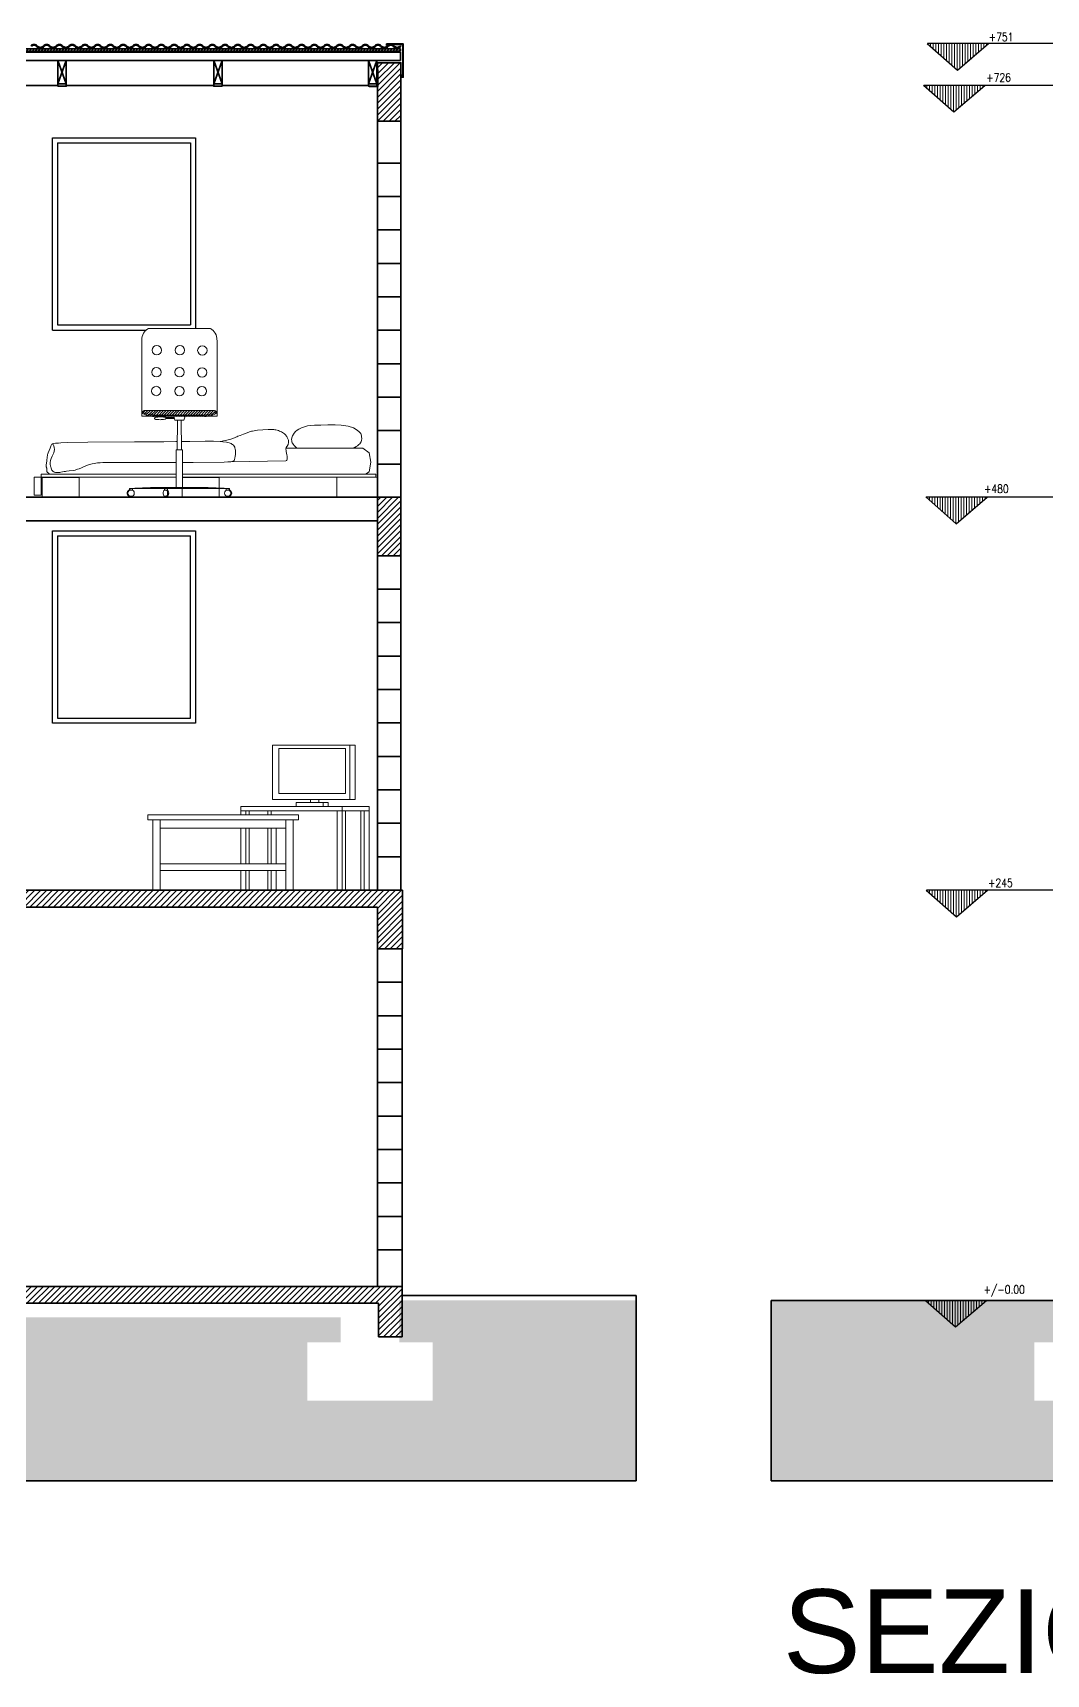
# Model space of a CAD drawing. Header units: metres. Extents: x -90 to 10476, y -9 to 23.
# Drawn here: x -54.55 to -48.5, y 2.66 to 12.48 of the extents above; entities that cross this region are included whole.
import ezdxf

# ---------------------------------------------------------------- set-up
doc = ezdxf.new("R2010")
doc.units = ezdxf.units.M
doc.header["$LTSCALE"] = 5
doc.header["$MEASUREMENT"] = 0
doc.layers.get('0').update_dxf_attribs({"color": 253})
for name, color, linetype, lineweight in [('A-ANNO-NOTE', 7, 'Continuous', 35), ('A-ELEV-MBE1', 7, 'Continuous', 35), ('A-ELEV-PATT', 255, 'Continuous', 18), ('A-FURN', 253, 'Continuous', 18), ('A-GLAZ-FULL', 4, 'Continuous', 25), ('A-SECT-MCUT', 7, 'Continuous', 35), ('A-SECT-PATT', 8, 'Continuous', 18)]:
    doc.layers.add(name, color=color, linetype=linetype, lineweight=lineweight)
doc.layers.add('quote', color=3, linetype='Continuous')
doc.layers.add('sezioni', color=1, linetype='Continuous')
doc.styles.add('E-ROMANS', font='romans.shx', dxfattribs={"width": 0.8})
doc.styles.get("Standard").update_dxf_attribs({"font": 'arial.ttf'})

# ---------------------------------------------------------------- blocks, each defined once
blk = doc.blocks.new('A$C5FBF31B7')
for p, q in [((-74.4, 202.5), (-34.7, 202.5)), ((-77, 149.9), (-32, 149.9)), ((-70.6, 147), (-38.4, 147)), ((-57.9, 145.5), (-63.1, 145.5)), ((-63.1, 145.5), (-63.1, 144.7)), ((-63.1, 144.7), (-57.7, 144.7)), ((-53.3, 143.8), (-55.8, 143.8)), ((-53.2, 124.8), (-55.9, 124.8)), ((-87.4, 97), (-88, 97)), ((-86.5, 99), (-86.5, 99.9)), ((-84.5, 99), (-86.5, 99)), ((-85.5, 99), (-86.1, 99)), ((-84.7, 99), (-85.3, 99)), ((-84.5, 99.9), (-84.5, 98.9)), ((-63.1, 95), (-63.9, 95)), ((-63.1, 99), (-63.7, 99)), ((-62.3, 95), (-63.1, 95)), ((-62.3, 99), (-62.8, 99)), ((-62.1, 97), (-61.3, 97)), ((-56.5, 100.7), (-52.5, 100.7)), ((-24.5, 99.9), (-24.5, 98.9)), ((-24.5, 99), (-22.5, 99)), ((-24.3, 99), (-23.7, 99)), ((-23.5, 99), (-22.9, 99)), ((-22.5, 99), (-22.5, 99.9)), ((-21.6, 97), (-21, 97))]:
    blk.add_line(p, q)
for points in [[(-78.6, 194.9), (-78.6, 146.2), (-54.5, 146.2)], [(-30.4, 194.9), (-30.4, 146.2), (-54.5, 146.2)], [(-63.1, 145.5), (-63.5, 145.6), (-64, 145.7), (-64.6, 145.7), (-65.3, 145.8), (-66.1, 145.8), (-66.9, 145.8), (-67.7, 145.8), (-68.3, 145.7), (-68.9, 145.7), (-69.3, 145.7), (-69.7, 145.6), (-69.9, 145.5), (-70.1, 145.5), (-70.2, 145.4), (-70.3, 145.3), (-70.4, 145.2), (-70.4, 145.2), (-70.4, 145.1), (-70.5, 145), (-70.5, 144.9), (-70.5, 144.8), (-70.4, 144.8), (-70.4, 144.7), (-70.4, 144.6), (-70.3, 144.5), (-70.2, 144.4), (-70.1, 144.4), (-69.9, 144.3), (-69.6, 144.2), (-69.3, 144.2), (-68.9, 144.1), (-68.3, 144.1), (-67.7, 144.1), (-66.9, 144), (-66.1, 144.1), (-65.3, 144.1), (-64.6, 144.2), (-63.9, 144.3), (-63.4, 144.4), (-63.1, 144.7)], [(-86.5, 99), (-86.1, 99)], [(-64.1, 99), (-64.1, 99), (-63.7, 99)], [(-22.5, 99), (-22.9, 99)]]:
    blk.add_lwpolyline(points)
for points in [[(-58.1, 146.2), (-57.4, 143.8), (-55.8, 143.8), (-55.9, 124.8), (-56.5, 124.8), (-56.5, 100.7), (-62.5, 100.7, 0.00904), (-73, 100.5, -0.001677), (-86.5, 100), (-86.5, 99.9), (-54.4, 99.9)], [(-50.9, 146.2), (-51.6, 143.8), (-53.3, 143.8), (-53.2, 124.8), (-52.5, 124.8), (-52.5, 100.7), (-46.5, 100.7, -0.00904), (-36, 100.5, 0.001677), (-22.5, 100), (-22.5, 99.9), (-54.6, 99.9)]]:
    blk.add_lwpolyline(points, format="xyb")
blk.add_lwpolyline([(-64, 99.9), (-62.1, 99.9), (-62.1, 99), (-64, 99)], close=True)
for centre, radius in [((-69, 188.5), 3), ((-54.2, 188.5), 3), ((-39.8, 188.4), 3), ((-69.2, 174.4), 3), ((-54.4, 174.4), 3), ((-40, 174.3), 3), ((-69.3, 162.4), 3), ((-54.5, 162.3), 3), ((-40.1, 162.3), 3), ((-85.4, 97), 2.03), ((-23.6, 97), 2.03)]:
    blk.add_circle(centre, radius)
for centre, radius, start, end in [((-70.5, 195.4), 8.06, 118.2955, 181.6314), ((-38.5, 195.4), 8.06, 358.3686, 61.7045), ((-76, 147.4), 2.72, 111.981, 161.4981), ((-70.3, 163.6), 17.5, 241.5863, 269.1058), ((-70.3, 164.5), 17.5, 242.8358, 269.1058), ((-38.7, 164.5), 17.5, 270.8942, 297.1642), ((-38.7, 163.6), 17.5, 270.8942, 298.4137), ((-33, 147.4), 2.72, 18.5019, 68.019), ((-86, 97), 2.03, 81.2448, 278.7552), ((-23, 97), 2.03, 261.2448, 98.7552)]:
    blk.add_arc(centre, radius, start, end)
for centre, start_param, end_param in [((-63.9, 97), 0, 3.141593), ((-63.1, 97), 3.141593, 6.283185), ((-62.7, 97), 3.141593, 4.712389), ((-62.3, 97), 3.141593, 6.283185)]:
    blk.add_ellipse(centre, major_axis=(0, 2.03), ratio=0.488012, start_param=start_param, end_param=end_param)

msp = doc.modelspace()

# ---------------------------------------------------------------- hatches: boundary and pattern name
at = {"layer": 'A-ELEV-PATT'}
h = msp.add_hatch(dxfattribs=at)
h.set_pattern_fill('ANSI31', color=256, scale=0.005, angle=225, style=0)
h.set_pattern_definition([(270, (155.45821, -119.410005), (0.015875, -4e-17), [])])
h.paths.add_polyline_path([(-49.2092, 12.4136), (-49.0252, 12.255), (-48.8412, 12.4136)])
h = msp.add_hatch(dxfattribs=at)
h.set_pattern_fill('ANSI31', color=256, scale=0.005, angle=225, style=0)
h.set_pattern_definition([(270, (155.436315, -119.659766), (0.015875, -4e-17), [])])
h.paths.add_polyline_path([(-49.231, 12.1638), (-49.047, 12.0053), (-48.863, 12.1638)])
h = msp.add_hatch(dxfattribs=at)
h.set_pattern_fill('ANSI31', color=256, scale=0.005, angle=225, style=0)
h.set_pattern_definition([(270, (155.4506, -122.122308), (0.015875, -4e-17), [])])
h.paths.add_polyline_path([(-49.2168, 9.7013), (-49.0328, 9.5427), (-48.8488, 9.7013)])
h = msp.add_hatch(dxfattribs=at)
h.set_pattern_fill('ANSI31', color=256, scale=0.005, angle=225, style=0)
h.set_pattern_definition([(270, (155.452127, -124.473086), (0.015875, -4e-17), [])])
h.paths.add_polyline_path([(-49.2152, 7.3505), (-49.0312, 7.1919), (-48.8472, 7.3505)])
h = msp.add_hatch(dxfattribs=at)
h.set_pattern_fill('ANSI31', color=256, scale=0.005, angle=225, style=0)
h.set_pattern_definition([(270, (155.446246, -126.925708), (0.015875, -4e-17), [])])
h.paths.add_polyline_path([(-49.2211, 4.8979), (-49.0371, 4.7393), (-48.8531, 4.8979)])
at = {"layer": 'A-FURN', "true_color": 0x636466}
h = msp.add_hatch(dxfattribs=at)
h.set_pattern_fill('ANSI31', color=251, scale=0.0035)
h.set_pattern_definition([(45, (0, -3e-15), (-0.007857724, 0.007857724), [])])
h.paths.add_polyline_path([(-53.4681, 10.22), (-53.8891, 10.22, 0.14739), (-53.9005, 10.2108, 0.115129), (-53.8286, 10.1928), (-53.5287, 10.1928, 0.115129), (-53.4567, 10.2108, 0.14739)])
h.paths.add_polyline_path([(-53.4536, 10.2045), (-53.4536, 10.2045, 0.069816), (-53.4567, 10.2108, -0.115129), (-53.5287, 10.1928), (-53.8286, 10.1928, -0.115129), (-53.9005, 10.2108, 0.069836), (-53.9037, 10.2045, 0.120657), (-53.8286, 10.1849), (-53.6786, 10.1849), (-53.5287, 10.1849, 0.120656)])
at = {"layer": 'A-SECT-PATT'}
h = msp.add_hatch(dxfattribs=at)
h.set_pattern_fill('ANSI31', color=256, scale=0.1, style=0)
h.set_pattern_definition([(45, (-78.930534, -5.674175), (-0.008838835, 0.008838835), [])])
h.paths.add_polyline_path([(-52.3564, 12.3828), (-58.487, 12.3828), (-58.487, 12.3678), (-52.3564, 12.3678)])
h = msp.add_hatch(dxfattribs=at)
h.set_pattern_fill('ANSI31', color=256, scale=0.2, style=0)
h.set_pattern_definition([(45, (-57.259122, 3.721465), (-0.01767767, 0.01767767), [])])
h.paths.add_polyline_path([(-52.3545, 12.2997), (-52.4945, 12.2997), (-52.4945, 11.9497), (-52.3545, 11.9497)])
h = msp.add_hatch(dxfattribs=at)
h.set_pattern_fill('ANSI31', color=256, scale=0.2, style=0)
h.set_pattern_definition([(45, (-57.264826, 1.127572), (-0.01767767, 0.01767767), [])])
h.paths.add_polyline_path([(-52.3545, 9.7012), (-52.4945, 9.7012), (-52.4945, 9.3512), (-52.3545, 9.3512)])
h = msp.add_hatch(dxfattribs=at)
h.set_pattern_fill('ANSI31', color=256, scale=0.2, style=0)
h.set_pattern_definition([(45, (-60.257739, 3.721465), (-0.01767767, 0.01767767), [])])
h.paths.add_polyline_path([(-58.347, 7.2506), (-55.487, 7.2506), (-55.487, 7.0006), (-55.337, 7.0006), (-55.337, 7.2506), (-52.4945, 7.2506), (-52.4945, 7.0006), (-52.3445, 7.0006), (-52.3445, 7.3506), (-52.4945, 7.3506), (-57.15, 7.3506), (-58.49, 7.3506), (-58.49, 6.9808), (-58.347, 6.9808)])
h = msp.add_hatch(dxfattribs=at)
h.set_pattern_fill('ANSI31', color=256, scale=0.2, style=0)
h.set_pattern_definition([(45, (-60.260665, 3.701666), (-0.01767767, 0.01767767), [])])
h.paths.add_polyline_path([(-52.3474, 4.9808), (-52.4874, 4.9808), (-55.3399, 4.9808), (-55.4891, 4.9808), (-58.35, 4.9808), (-58.49, 4.9808), (-58.49, 4.6808), (-58.35, 4.6808), (-58.35, 4.8808), (-55.4891, 4.8808), (-55.4891, 4.6808), (-55.3399, 4.6808), (-55.3399, 4.8808), (-52.4874, 4.8808), (-52.4874, 4.6808), (-52.3474, 4.6808)])
h = msp.add_hatch(dxfattribs=at)
h.set_pattern_fill('DOTS', color=256, style=0)
h.set_pattern_definition([(0, (-107.35043, 1.00305), (0.03125, 0.0625), [0, -0.0625])])
h.paths.add_polyline_path([(-52.9141, 4.6479), (-52.715, 4.6479), (-52.715, 4.7979), (-55.2549, 4.7979), (-55.2549, 4.6479), (-55.0557, 4.6479), (-55.0557, 4.2979), (-55.8057, 4.2979), (-55.8057, 4.6479), (-55.6066, 4.6479), (-55.6066, 4.7979), (-58.1527, 4.7979), (-58.1527, 4.6479), (-57.9536, 4.6479), (-57.9536, 4.2979), (-58.7036, 4.2979), (-58.7036, 4.6479), (-58.5044, 4.6479), (-58.5044, 4.7979), (-58.5058, 4.7979), (-58.5058, 4.8979), (-60.2765, 4.8979), (-60.2765, 3.8188), (-50.947, 3.8188), (-50.947, 4.2979), (-50.947, 4.5575), (-50.947, 4.6479), (-50.947, 4.7979), (-50.947, 4.8979), (-52.3633, 4.8979), (-52.3633, 4.7979), (-52.3633, 4.6479), (-52.1641, 4.6479), (-52.1641, 4.2979), (-52.9141, 4.2979)])
h = msp.add_hatch(dxfattribs=at)
h.set_pattern_fill('DOTS', color=256, style=0)
h.set_pattern_definition([(0, (-97.21378, 1.00305), (0.03125, 0.0625), [0, -0.0625])])
h.paths.add_polyline_path([(-42.7775, 4.6479), (-42.5783, 4.6479), (-42.5783, 4.7979), (-45.1182, 4.7979), (-45.1182, 4.6479), (-44.9191, 4.6479), (-44.9191, 4.2979), (-45.6691, 4.2979), (-45.6691, 4.6479), (-45.4699, 4.6479), (-45.4699, 4.7979), (-48.0161, 4.7979), (-48.0161, 4.6479), (-47.8169, 4.6479), (-47.8169, 4.2979), (-48.5669, 4.2979), (-48.5669, 4.6479), (-48.3677, 4.6479), (-48.3677, 4.7979), (-48.3692, 4.7979), (-48.3692, 4.8979), (-50.1399, 4.8979), (-50.1399, 3.8188), (-40.8104, 3.8188), (-40.8104, 4.2979), (-40.8104, 4.5575), (-40.8104, 4.6479), (-40.8104, 4.7979), (-40.8104, 4.8979), (-42.2266, 4.8979), (-42.2266, 4.7979), (-42.2266, 4.6479), (-42.0275, 4.6479), (-42.0275, 4.2979), (-42.7775, 4.2979)])

# ---------------------------------------------------------------- linework, layer by layer
at = {"layer": 'A-ANNO-NOTE'}
for p, q in [((-52.5099, 12.4005), (-52.506, 12.3973)), ((-52.4337, 12.4005), (-52.4298, 12.3973)), ((-52.3575, 12.4005), (-52.3536, 12.3973)), ((-52.3563, 12.3678), (-52.3564, 12.3828)), ((-52.3563, 12.3631), (-52.3563, 12.3131)), ((-55.347, 9.7012), (-52.4945, 9.7012)), ((-55.347, 9.5608), (-52.4945, 9.5608)), ((-55.337, 7.3506), (-52.4945, 7.3506)), ((-50.947, 4.9284), (-52.3474, 4.9284)), ((-50.947, 3.8188), (-50.947, 4.9284)), ((-50.1399, 4.8979), (-48.3533, 4.8979)), ((-60.2765, 3.8188), (-50.947, 3.8188)), ((-50.1399, 3.8188), (-40.8104, 3.8188))]:
    msp.add_line(p, q, dxfattribs=at)
at = {"layer": 'A-ELEV-MBE1'}
for p, q in [((-58.487, 12.3828), (-52.3564, 12.3828)), ((-55.3474, 12.3678), (-52.3563, 12.3678)), ((-54.3006, 12.4005), (-54.3044, 12.3973)), ((-54.2625, 12.4005), (-54.2586, 12.3973)), ((-53.691, 12.4005), (-53.6948, 12.3973)), ((-52.6242, 12.4005), (-52.628, 12.3973)), ((-52.5861, 12.4005), (-52.5822, 12.3973)), ((-55.4913, 12.3131), (-52.3563, 12.3131)), ((-55.3474, 12.3631), (-52.3563, 12.3631)), ((-52.4972, 12.1592), (-52.4972, 12.3131)), ((-52.4972, 12.2075), (-52.493, 12.2075)), ((-52.3497, 12.2124), (-52.3497, 12.2254)), ((-52.3497, 12.2254), (-52.3467, 12.2254)), ((-52.3467, 12.2154), (-52.3467, 12.2254)), ((-55.2969, 12.1632), (-54.4048, 12.1632)), ((-54.3548, 12.1632), (-53.4735, 12.1632)), ((-53.4235, 12.1632), (-52.5472, 12.1632)), ((-52.4845, 7.0006), (-52.4845, 7.0006)), ((-52.4845, 7.0006), (-52.4826, 7.0006)), ((-52.4826, 7.0006), (-52.4845, 7.0006)), ((-52.3445, 7.0006), (-52.4063, 7.0006)), ((-52.4063, 7.0006), (-52.3445, 7.0006)), ((-50.1399, 4.8979), (-50.1399, 3.8188))]:
    msp.add_line(p, q, dxfattribs=at)
for points in [[(-52.3497, 12.2124), (-52.3397, 12.2124), (-52.3397, 12.4124), (-52.4397, 12.4124), (-52.4397, 12.4024)], [(-52.3467, 12.2154), (-52.3427, 12.2154), (-52.3427, 12.4094), (-52.4367, 12.4094), (-52.4367, 12.4024)], [(-54.4048, 12.173), (-54.4048, 12.1592), (-54.3548, 12.1592), (-54.3548, 12.173)], [(-53.4735, 12.173), (-53.4735, 12.1592), (-53.4235, 12.1592), (-53.4235, 12.173)], [(-52.5472, 12.173), (-52.5472, 12.1592), (-52.4972, 12.1592), (-52.4972, 12.173)], [(-52.493, 12.2575), (-52.493, 12.1575), (-52.543, 12.1575)]]:
    msp.add_lwpolyline(points, dxfattribs=at)
for centre, radius, start, end in [((-54.5482, 12.3848), 0.0247, 39.42406, 140.57594), ((-54.5482, 12.3848), 0.0197, 39.42406, 140.57594), ((-54.5101, 12.4161), 0.0297, 219.42406, 320.57594), ((-54.5101, 12.4161), 0.0247, 219.42406, 320.57594), ((-54.472, 12.3848), 0.0247, 39.42406, 140.57594), ((-54.472, 12.3848), 0.0197, 39.42406, 140.57594), ((-54.4339, 12.4161), 0.0297, 219.42406, 320.57594), ((-54.4339, 12.4161), 0.0247, 219.42406, 320.57594), ((-54.3958, 12.3848), 0.0247, 39.42406, 140.57594), ((-54.3958, 12.3848), 0.0197, 39.42406, 140.57594), ((-54.3577, 12.4161), 0.0297, 219.42406, 320.57594), ((-54.3577, 12.4161), 0.0247, 219.42406, 320.57594), ((-54.3196, 12.3848), 0.0247, 39.42406, 140.57594), ((-54.3196, 12.3848), 0.0197, 39.42406, 140.57594), ((-54.2815, 12.4161), 0.0297, 219.42406, 320.57594), ((-54.2815, 12.4161), 0.0297, 219.42406, 320.57594), ((-54.2815, 12.4161), 0.0247, 219.42406, 320.57594), ((-54.2815, 12.4161), 0.0247, 219.42406, 320.57594), ((-54.2434, 12.3848), 0.0247, 39.42406, 140.57594), ((-54.2434, 12.3848), 0.0197, 39.42406, 140.57594), ((-54.2053, 12.4161), 0.0297, 219.42406, 320.57594), ((-54.2053, 12.4161), 0.0247, 219.42406, 320.57594), ((-54.1672, 12.3848), 0.0247, 39.42406, 140.57594), ((-54.1672, 12.3848), 0.0197, 39.42406, 140.57594), ((-54.1291, 12.4161), 0.0297, 219.42406, 320.57594), ((-54.1291, 12.4161), 0.0247, 219.42406, 320.57594), ((-54.091, 12.3848), 0.0247, 39.42406, 140.57594), ((-54.091, 12.3848), 0.0197, 39.42406, 140.57594), ((-54.0529, 12.4161), 0.0297, 219.42406, 320.57594), ((-54.0529, 12.4161), 0.0247, 219.42406, 320.57594), ((-54.0148, 12.3848), 0.0247, 39.42406, 140.57594), ((-54.0148, 12.3848), 0.0197, 39.42406, 140.57594), ((-53.9767, 12.4161), 0.0297, 219.42406, 320.57594), ((-53.9767, 12.4161), 0.0247, 219.42406, 320.57594), ((-53.9386, 12.3848), 0.0247, 39.42406, 140.57594), ((-53.9386, 12.3848), 0.0197, 39.42406, 140.57594), ((-53.9005, 12.4161), 0.0297, 219.42406, 320.57594), ((-53.9005, 12.4161), 0.0247, 219.42406, 320.57594), ((-53.8624, 12.3848), 0.0247, 39.42406, 140.57594), ((-53.8624, 12.3848), 0.0197, 39.42406, 140.57594), ((-53.8243, 12.4161), 0.0297, 219.42406, 320.57594), ((-53.8243, 12.4161), 0.0247, 219.42406, 320.57594), ((-53.7862, 12.3848), 0.0247, 39.42406, 140.57594), ((-53.7862, 12.3848), 0.0197, 39.42406, 140.57594), ((-53.7481, 12.4161), 0.0297, 219.42406, 320.57594), ((-53.7481, 12.4161), 0.0247, 219.42406, 320.57594), ((-53.71, 12.3848), 0.0247, 39.42406, 140.57594), ((-53.71, 12.3848), 0.0197, 39.42406, 140.57594), ((-53.6719, 12.4161), 0.0297, 219.42406, 320.57594), ((-53.6719, 12.4161), 0.0297, 219.42406, 320.57594), ((-53.6719, 12.4161), 0.0247, 219.42406, 320.57594), ((-53.6719, 12.4161), 0.0247, 219.42406, 320.57594), ((-53.6338, 12.3848), 0.0247, 39.42406, 140.57594), ((-53.6338, 12.3848), 0.0247, 39.42406, 140.57594), ((-53.6338, 12.3848), 0.0197, 39.42406, 140.57594), ((-53.6338, 12.3848), 0.0197, 39.42406, 140.57594), ((-53.5957, 12.4161), 0.0297, 219.42406, 320.57594), ((-53.5957, 12.4161), 0.0247, 219.42406, 320.57594), ((-53.5576, 12.3848), 0.0247, 39.42406, 140.57594), ((-53.5576, 12.3848), 0.0197, 39.42406, 140.57594), ((-53.5195, 12.4161), 0.0297, 219.42406, 320.57594), ((-53.5195, 12.4161), 0.0247, 219.42406, 320.57594), ((-53.4814, 12.3848), 0.0247, 39.42406, 140.57594), ((-53.4814, 12.3848), 0.0197, 39.42406, 140.57594), ((-53.4433, 12.4161), 0.0297, 219.42406, 320.57594), ((-53.4433, 12.4161), 0.0247, 219.42406, 320.57594), ((-53.4052, 12.3848), 0.0247, 39.42406, 140.57594), ((-53.4052, 12.3848), 0.0197, 39.42406, 140.57594), ((-53.3671, 12.4161), 0.0297, 219.42406, 320.57594), ((-53.3671, 12.4161), 0.0247, 219.42406, 320.57594), ((-53.329, 12.3848), 0.0247, 39.42406, 140.57594), ((-53.329, 12.3848), 0.0197, 39.42406, 140.57594), ((-53.2909, 12.4161), 0.0297, 219.42406, 320.57594), ((-53.2909, 12.4161), 0.0247, 219.42406, 320.57594), ((-53.2528, 12.3848), 0.0247, 39.42406, 140.57594), ((-53.2528, 12.3848), 0.0197, 39.42406, 140.57594), ((-53.2147, 12.4161), 0.0297, 219.42406, 320.57594), ((-53.2147, 12.4161), 0.0247, 219.42406, 320.57594), ((-53.1766, 12.3848), 0.0247, 39.42406, 140.57594), ((-53.1766, 12.3848), 0.0197, 39.42406, 140.57594), ((-53.1385, 12.4161), 0.0297, 219.42406, 320.57594), ((-53.1385, 12.4161), 0.0247, 219.42406, 320.57594), ((-53.1004, 12.3848), 0.0247, 39.42406, 140.57594), ((-53.1004, 12.3848), 0.0197, 39.42406, 140.57594), ((-53.0623, 12.4161), 0.0297, 219.42406, 320.57594), ((-53.0623, 12.4161), 0.0247, 219.42406, 320.57594), ((-53.0242, 12.3848), 0.0247, 39.42406, 140.57594), ((-53.0242, 12.3848), 0.0197, 39.42406, 140.57594), ((-52.9861, 12.4161), 0.0297, 219.42406, 320.57594), ((-52.9861, 12.4161), 0.0247, 219.42406, 320.57594), ((-52.948, 12.3848), 0.0247, 39.42406, 140.57594), ((-52.948, 12.3848), 0.0197, 39.42406, 140.57594), ((-52.9099, 12.4161), 0.0297, 219.42406, 320.57594), ((-52.9099, 12.4161), 0.0247, 219.42406, 320.57594), ((-52.8718, 12.3848), 0.0247, 39.42406, 140.57594), ((-52.8718, 12.3848), 0.0197, 39.42406, 140.57594), ((-52.8337, 12.4161), 0.0297, 219.42406, 320.57594), ((-52.8337, 12.4161), 0.0247, 219.42406, 320.57594), ((-52.7956, 12.3848), 0.0247, 39.42406, 140.57594), ((-52.7956, 12.3848), 0.0197, 39.42406, 140.57594), ((-52.7575, 12.4161), 0.0297, 219.42406, 320.57594), ((-52.7575, 12.4161), 0.0247, 219.42406, 320.57594), ((-52.7194, 12.3848), 0.0247, 39.42406, 140.57594), ((-52.7194, 12.3848), 0.0197, 39.42406, 140.57594), ((-52.6813, 12.4161), 0.0297, 219.42406, 320.57594), ((-52.6813, 12.4161), 0.0247, 219.42406, 320.57594), ((-52.6432, 12.3848), 0.0247, 39.42406, 140.57594), ((-52.6432, 12.3848), 0.0197, 39.42406, 140.57594), ((-52.6051, 12.4161), 0.0297, 219.42406, 320.57594), ((-52.6051, 12.4161), 0.0297, 219.42406, 320.57594), ((-52.6051, 12.4161), 0.0247, 219.42406, 320.57594), ((-52.6051, 12.4161), 0.0247, 219.42406, 320.57594), ((-52.567, 12.3848), 0.0247, 39.42406, 140.57594), ((-52.567, 12.3848), 0.0197, 39.42406, 140.57594), ((-52.5289, 12.4161), 0.0297, 219.42406, 320.57594), ((-52.5289, 12.4161), 0.0247, 219.42406, 320.57594), ((-52.4908, 12.3848), 0.0247, 39.42406, 140.57594), ((-52.4908, 12.3848), 0.0197, 39.42406, 140.57594), ((-52.4527, 12.4161), 0.0297, 219.42406, 320.57594), ((-52.4527, 12.4161), 0.0247, 219.42406, 320.57594), ((-52.4146, 12.3848), 0.0247, 39.42406, 140.57594), ((-52.4146, 12.3848), 0.0197, 39.42406, 140.57594), ((-52.3765, 12.4161), 0.0297, 219.42406, 320.57594), ((-52.3765, 12.4161), 0.0247, 219.42406, 320.57594)]:
    msp.add_arc(centre, radius, start, end, dxfattribs=at)
at = {"layer": 'A-FURN'}
for p, q in [((-54.4444, 10.0129, -0.5875), (-54.4459, 10.0099, -0.5875)), ((-54.4426, 10.0156, -0.5875), (-54.4444, 10.0129, -0.5875)), ((-54.4403, 10.0181, -0.5875), (-54.4426, 10.0156, -0.5875)), ((-54.4364, 10.0203, -0.5875), (-54.4403, 10.0181, -0.5875)), ((-54.4361, 10.0204, -0.5875), (-54.4364, 10.0203, -0.5875)), ((-54.4295, 10.0222, -0.5875), (-54.4361, 10.0204, -0.5875)), ((-54.4361, 10.0204, -0.5875), (-54.4303, 10.009, -0.5875)), ((-54.4185, 10.0239, -0.5875), (-54.4295, 10.0222, -0.5875)), ((-54.4153, 10.0242, -0.5875), (-54.4185, 10.0239, -0.5875)), ((-54.4077, 10.0249, -0.5875), (-54.4153, 10.0242, -0.5875)), ((-54.402, 10.0254, -0.5875), (-54.4077, 10.0249, -0.5875)), ((-54.3878, 10.0256, -0.5875), (-54.402, 10.0254, -0.5875)), ((-54.3474, 10.0277, -0.5875), (-54.3878, 10.0256, -0.5875)), ((-54.2263, 10.0296, -0.5875), (-54.3474, 10.0277, -0.5875)), ((-53.9463, 10.0319), (-54.2263, 10.0296, -0.5875)), ((-53.843, 10.0326), (-53.9463, 10.0319)), ((-53.7712, 10.0332), (-53.843, 10.0326)), ((-53.6999, 10.0342), (-53.7712, 10.0332)), ((-53.691, 10.0344), (-53.6999, 10.0342)), ((-53.6167, 10.035, -0.5875), (-53.6662, 10.0347)), ((-53.5254, 10.0362, -0.5875), (-53.6167, 10.035, -0.5875)), ((-53.4943, 10.0358, -0.5875), (-53.5254, 10.0362, -0.5875)), ((-53.4749, 10.0355, -0.5875), (-53.4943, 10.0358, -0.5875)), ((-53.4339, 10.0337, -0.5875), (-53.4749, 10.0355, -0.5875)), ((-53.4223, 10.036, -0.5875), (-53.4339, 10.0337, -0.5875)), ((-53.4339, 10.0337, -0.5875), (-53.4182, 10.0325, -0.5875)), ((-53.4139, 10.038, -0.5875), (-53.4223, 10.036, -0.5875)), ((-53.4182, 10.0325, -0.5875), (-53.3975, 10.0297, -0.5875)), ((-53.4057, 10.0399, -0.5875), (-53.4139, 10.038, -0.5875)), ((-53.3944, 10.0427, -0.5875), (-53.4057, 10.0399, -0.5875)), ((-53.3975, 10.0297, -0.5875), (-53.3895, 10.0279, -0.5875)), ((-53.3874, 10.0445, -0.5875), (-53.3944, 10.0427, -0.5875)), ((-53.3895, 10.0279, -0.5875), (-53.3815, 10.0261, -0.5875)), ((-53.3768, 10.0472, -0.5875), (-53.3874, 10.0445, -0.5875)), ((-53.3815, 10.0261, -0.5875), (-53.3693, 10.0219, -0.5875)), ((-53.3653, 10.0505, -0.5875), (-53.3768, 10.0472, -0.5875)), ((-53.3693, 10.0219, -0.5875), (-53.365, 10.0195, -0.5875)), ((-53.3487, 10.057, -0.5875), (-53.3653, 10.0505, -0.5875)), ((-53.365, 10.0195, -0.5875), (-53.3606, 10.0171, -0.5875)), ((-53.3606, 10.0171, -0.5875), (-53.3545, 10.012, -0.5875)), ((-53.3545, 10.012, -0.5875), (-53.3505, 10.0066, -0.5875)), ((-53.3404, 10.0604, -0.5875), (-53.3487, 10.057, -0.5875)), ((-53.3353, 10.0625, -0.5875), (-53.3404, 10.0604, -0.5875)), ((-53.3284, 10.0654, -0.5875), (-53.3353, 10.0625, -0.5875)), ((-53.3144, 10.0712, -0.5875), (-53.3284, 10.0654, -0.5875)), ((-53.3055, 10.0751, -0.5875), (-53.3144, 10.0712, -0.5875)), ((-53.2955, 10.0792, -0.5875), (-53.3055, 10.0751, -0.5875)), ((-53.2792, 10.0849, -0.5875), (-53.2955, 10.0792, -0.5875)), ((-53.2544, 10.0936, -0.5875), (-53.2792, 10.0849, -0.5875)), ((-53.2476, 10.0954, -0.5875), (-53.2544, 10.0936, -0.5875)), ((-53.2405, 10.0971, -0.5875), (-53.2476, 10.0954, -0.5875)), ((-53.2314, 10.0991, -0.5875), (-53.2405, 10.0971, -0.5875)), ((-53.2211, 10.1006, -0.5875), (-53.2314, 10.0991, -0.5875)), ((-53.2109, 10.1022, -0.5875), (-53.2211, 10.1006, -0.5875)), ((-53.1797, 10.1046, -0.5875), (-53.2109, 10.1022, -0.5875)), ((-53.1478, 10.107, -0.5875), (-53.1797, 10.1046, -0.5875)), ((-53.1424, 10.1071, -0.5875), (-53.1478, 10.107, -0.5875)), ((-53.1354, 10.1071, -0.5875), (-53.1424, 10.1071, -0.5875)), ((-53.1283, 10.1068, -0.5875), (-53.1354, 10.1071, -0.5875)), ((-53.1224, 10.1064, -0.5875), (-53.1283, 10.1068, -0.5875)), ((-53.1198, 10.1062, -0.5875), (-53.1224, 10.1064, -0.5875)), ((-53.1146, 10.1056, -0.5875), (-53.1198, 10.1062, -0.5875)), ((-53.1073, 10.1045, -0.5875), (-53.1146, 10.1056, -0.5875)), ((-53.1021, 10.1036, -0.5875), (-53.1073, 10.1045, -0.5875)), ((-53.0933, 10.1014, -0.5875), (-53.1021, 10.1036, -0.5875)), ((-53.0865, 10.0994, -0.5875), (-53.0933, 10.1014, -0.5875)), ((-53.0798, 10.097, -0.5875), (-53.0865, 10.0994, -0.5875)), ((-53.0733, 10.0944, -0.5875), (-53.0798, 10.097, -0.5875)), ((-53.0671, 10.0914, -0.5875), (-53.0733, 10.0944, -0.5875)), ((-53.0613, 10.0882, -0.5875), (-53.0671, 10.0914, -0.5875)), ((-53.0559, 10.0846, -0.5875), (-53.0613, 10.0882, -0.5875)), ((-53.051, 10.0808, -0.5875), (-53.0559, 10.0846, -0.5875)), ((-53.0466, 10.0767, -0.5875), (-53.051, 10.0808, -0.5875)), ((-53.0426, 10.0725, -0.5875), (-53.0466, 10.0767, -0.5875)), ((-53.0397, 10.069, -0.5875), (-53.0426, 10.0725, -0.5875)), ((-53.0384, 10.0671, -0.5875), (-53.0397, 10.069, -0.5875)), ((-53.0361, 10.0637, -0.5875), (-53.0384, 10.0671, -0.5875)), ((-53.0335, 10.0593, -0.5875), (-53.0361, 10.0637, -0.5875)), ((-53.0313, 10.0549, -0.5875), (-53.0335, 10.0593, -0.5875)), ((-53.0314, 10.0107, -0.5875), (-53.0309, 10.0118, -0.5875)), ((-53.0295, 10.0507, -0.5875), (-53.0313, 10.0549, -0.5875)), ((-53.0309, 10.0118, -0.5875), (-53.0302, 10.0133, -0.5875)), ((-53.0302, 10.0133, -0.5875), (-53.0298, 10.0142, -0.5875)), ((-53.0298, 10.0142, -0.5875), (-53.0287, 10.0168, -0.5875)), ((-53.0281, 10.0466, -0.5875), (-53.0295, 10.0507, -0.5875)), ((-53.0287, 10.0168, -0.5875), (-53.0278, 10.0198, -0.5875)), ((-53.027, 10.0418, -0.5875), (-53.0281, 10.0466, -0.5875)), ((-53.0278, 10.0198, -0.5875), (-53.0268, 10.0238, -0.5875)), ((-53.0264, 10.0389, -0.5875), (-53.027, 10.0418, -0.5875)), ((-53.0268, 10.0238, -0.5875), (-53.0264, 10.0258, -0.5875)), ((-53.0261, 10.0353, -0.5875), (-53.0264, 10.0389, -0.5875)), ((-53.0264, 10.0258, -0.5875), (-53.0261, 10.0285, -0.5875)), ((-53.026, 10.0318, -0.5875), (-53.0261, 10.0353, -0.5875)), ((-53.0261, 10.0285, -0.5875), (-53.026, 10.0318, -0.5875)), ((-54.4721, 9.9198, -0.5875), (-54.4741, 9.9046, -0.5875)), ((-54.4688, 9.9419, -0.5875), (-54.4721, 9.9198, -0.5875)), ((-54.4676, 9.9499, -0.5875), (-54.4688, 9.9419, -0.5875)), ((-54.467, 9.9538, -0.5875), (-54.4676, 9.9499, -0.5875)), ((-54.4667, 9.9564, -0.5875), (-54.467, 9.9538, -0.5875)), ((-54.4658, 9.9599, -0.5875), (-54.4667, 9.9564, -0.5875)), ((-54.4654, 9.9612), (-54.4658, 9.9599, -0.5875)), ((-54.4634, 9.9664, -0.5875), (-54.4654, 9.9612)), ((-54.4565, 9.9802, -0.5875), (-54.4634, 9.9664, -0.5875)), ((-54.451, 9.9944, -0.5875), (-54.4565, 9.9802, -0.5875)), ((-54.4472, 10.0073, -0.5875), (-54.451, 9.9944, -0.5875)), ((-54.4505, 9.9137, -0.5875), (-54.4509, 9.9097)), ((-54.4501, 9.9163, -0.5875), (-54.4505, 9.9137, -0.5875)), ((-54.449, 9.9215, -0.5875), (-54.4501, 9.9163, -0.5875)), ((-54.4452, 9.9331, -0.5875), (-54.449, 9.9215, -0.5875)), ((-54.4459, 10.0099, -0.5875), (-54.4472, 10.0073, -0.5875)), ((-54.4391, 9.9467, -0.5875), (-54.4452, 9.9331, -0.5875)), ((-54.4336, 9.9588, -0.5875), (-54.4391, 9.9467, -0.5875)), ((-54.4301, 9.9676, -0.5875), (-54.4336, 9.9588, -0.5875)), ((-54.4303, 10.009, -0.5875), (-54.4272, 9.9978, -0.5875)), ((-54.4276, 9.977, -0.5875), (-54.4301, 9.9676, -0.5875)), ((-54.4264, 9.9871, -0.5875), (-54.4276, 9.977, -0.5875)), ((-54.4272, 9.9978, -0.5875), (-54.4264, 9.9871, -0.5875)), ((-53.3885, 9.9121, -0.5875), (-53.3719, 9.9136, -0.5875)), ((-53.3719, 9.9136, -0.5875), (-53.0415, 9.9181, -0.5875)), ((-53.3588, 9.9163, -0.5875), (-53.3719, 9.9136, -0.5875)), ((-53.3558, 9.9174, -0.5875), (-53.3588, 9.9163, -0.5875)), ((-53.3529, 9.9198, -0.5875), (-53.3558, 9.9174, -0.5875)), ((-53.3518, 9.9217, -0.5875), (-53.3529, 9.9198, -0.5875)), ((-53.3494, 9.9277, -0.5875), (-53.3518, 9.9217, -0.5875)), ((-53.3505, 10.0066, -0.5875), (-53.3481, 10.0011, -0.5875)), ((-53.347, 9.9355, -0.5875), (-53.3494, 9.9277, -0.5875)), ((-53.3481, 10.0011, -0.5875), (-53.3465, 9.9956, -0.5875)), ((-53.3444, 9.9466, -0.5875), (-53.347, 9.9355, -0.5875)), ((-53.3465, 9.9956, -0.5875), (-53.3452, 9.9903, -0.5875)), ((-53.3452, 9.9903, -0.5875), (-53.3435, 9.9801, -0.5875)), ((-53.3431, 9.956, -0.5875), (-53.3444, 9.9466, -0.5875)), ((-53.3435, 9.9801, -0.5875), (-53.3424, 9.9727, -0.5875)), ((-53.3426, 9.9654, -0.5875), (-53.3431, 9.956, -0.5875)), ((-53.3424, 9.9727, -0.5875), (-53.3426, 9.9654, -0.5875)), ((-53.0416, 9.993, -0.5875), (-53.041, 9.9967, -0.5875)), ((-53.0415, 9.9902, -0.5875), (-53.0416, 9.993, -0.5875)), ((-53.0412, 9.9875, -0.5875), (-53.0415, 9.9902, -0.5875)), ((-53.0415, 9.9181, -0.5875), (-53.038, 9.9206, -0.5875)), ((-52.5824, 9.9938, -0.5875), (-53.0412, 9.9938, -0.5875)), ((-53.041, 9.982, -0.5875), (-53.0412, 9.9875, -0.5875)), ((-53.041, 9.9967, -0.5875), (-53.0393, 9.9996, -0.5875)), ((-53.0398, 9.9741, -0.5875), (-53.041, 9.982, -0.5875)), ((-53.0383, 9.965, -0.5875), (-53.0398, 9.9741, -0.5875)), ((-53.0393, 9.9996, -0.5875), (-53.0356, 10.0042, -0.5875)), ((-53.0381, 9.9639, -0.5875), (-53.0383, 9.965, -0.5875)), ((-53.0366, 9.9557, -0.5875), (-53.0381, 9.9639, -0.5875)), ((-53.038, 9.9206, -0.5875), (-53.0356, 9.9238, -0.5875)), ((-53.035, 9.9475, -0.5875), (-53.0366, 9.9557, -0.5875)), ((-53.0356, 10.0042, -0.5875), (-53.0334, 10.0073, -0.5875)), ((-53.0356, 9.9238, -0.5875), (-53.0342, 9.9277, -0.5875)), ((-53.0342, 9.9421, -0.5875), (-53.035, 9.9475, -0.5875)), ((-53.0337, 9.937, -0.5875), (-53.0342, 9.9421, -0.5875)), ((-53.0342, 9.9277, -0.5875), (-53.0336, 9.9321, -0.5875)), ((-53.0336, 9.9321, -0.5875), (-53.0337, 9.937, -0.5875)), ((-53.0334, 10.0073, -0.5875), (-53.0328, 10.0082, -0.5875)), ((-53.0328, 10.0082, -0.5875), (-53.032, 10.0097, -0.5875)), ((-53.032, 10.0097, -0.5875), (-53.0314, 10.0107, -0.5875)), ((-52.5446, 9.9667, -0.5875), (-52.5824, 9.9938, -0.5875)), ((-52.5345, 9.9111, -0.5875), (-52.5446, 9.9667, -0.5875)), ((-54.506, 9.8387, -0.6714), (-54.506, 9.8211, -0.6714)), ((-54.506, 9.8387, -0.6714), (-53.6975, 9.8387, -0.6714)), ((-54.506, 9.8211, -0.6714), (-53.6975, 9.8204, -0.6376)), ((-53.6975, 9.8211, -0.6714), (-54.506, 9.8211, -0.6714)), ((-54.4999, 9.82, -0.5875), (-54.4999, 9.8211, -0.5875)), ((-54.4748, 9.8932, 0.0296), (-54.475, 9.8897, -0.5875)), ((-54.475, 9.8897, -0.5875), (-54.4749, 9.8879, -0.5875)), ((-54.4748, 9.8958), (-54.4749, 9.895, 0.0592)), ((-54.4749, 9.895, 0.0592), (-54.4748, 9.8932, 0.0296)), ((-54.4749, 9.8879, -0.5875), (-54.4747, 9.8853, -0.5875)), ((-54.4741, 9.9046, -0.5875), (-54.4748, 9.8958)), ((-54.4747, 9.8853, -0.5875), (-54.4744, 9.883, -0.5875)), ((-54.4744, 9.883, -0.5875), (-54.4739, 9.8804, -0.5875)), ((-54.4739, 9.8804, -0.5875), (-54.473, 9.8773, -0.5875)), ((-54.473, 9.8773, -0.5875), (-54.4722, 9.8741, -0.5875)), ((-54.4722, 9.8741, -0.5875), (-54.4718, 9.8721, -0.5875)), ((-54.4718, 9.8721, -0.5875), (-54.4715, 9.869, -0.5875)), ((-54.4715, 9.869, -0.5875), (-54.4713, 9.8657, -0.5875)), ((-54.4713, 9.8657, -0.5875), (-54.4713, 9.8612, -0.5875)), ((-54.4713, 9.8612, -0.5875), (-54.4711, 9.8571, -0.5875)), ((-54.4711, 9.8571, -0.5875), (-54.4705, 9.8543, -0.5875)), ((-54.4705, 9.8543, -0.5875), (-54.4698, 9.8526, -0.5875)), ((-54.4698, 9.8526, -0.5875), (-54.4688, 9.851, -0.5875)), ((-54.4688, 9.851, -0.5875), (-54.4674, 9.8493, -0.5875)), ((-54.4674, 9.8493, -0.5875), (-54.4665, 9.8484, -0.5875)), ((-54.4665, 9.8484, -0.5875), (-54.4641, 9.8465, -0.5875)), ((-54.4641, 9.8465, -0.5875), (-54.4614, 9.8446, -0.5875)), ((-54.4614, 9.8446, -0.5875), (-54.459, 9.8429, -0.5875)), ((-54.459, 9.8429, -0.5875), (-54.4595, 9.8433, -0.5875)), ((-54.4595, 9.8433, -0.5875), (-54.4531, 9.8394, -0.5875)), ((-54.4531, 9.8394, -0.5875), (-54.4519, 9.8387, -0.5875)), ((-54.4509, 9.9097), (-54.4511, 9.9073, 0.3484)), ((-54.4511, 9.9073, 0.3484), (-54.4509, 9.903, 0.3484)), ((-54.4509, 9.903, 0.3484), (-54.4507, 9.8998, 0.3484)), ((-54.4507, 9.8998, 0.3484), (-54.4504, 9.895, 0.3484)), ((-54.4504, 9.895, 0.3484), (-54.4497, 9.8906, 0.3484)), ((-54.4497, 9.8906, 0.3484), (-54.4489, 9.8865, -0.5875)), ((-54.4489, 9.8865, -0.5875), (-54.4478, 9.8823, -0.5875)), ((-54.4478, 9.8823, -0.5875), (-54.4457, 9.8754, -0.5875)), ((-54.4457, 9.8754, -0.5875), (-54.4433, 9.8692, -0.5875)), ((-54.4433, 9.8692, -0.5875), (-54.4405, 9.8638, -0.5875)), ((-54.4405, 9.8638, -0.5875), (-54.4385, 9.8607, -0.5875)), ((-54.4385, 9.8607, -0.5875), (-54.4364, 9.8582, -0.5875)), ((-54.4364, 9.8582, -0.5875), (-54.4342, 9.856, -0.5875)), ((-54.4342, 9.856, -0.5875), (-54.4318, 9.8541, -0.5875)), ((-54.4318, 9.8541, -0.5875), (-54.431, 9.8536, -0.5875)), ((-54.431, 9.8536, -0.5875), (-54.428, 9.852, -0.5875)), ((-54.428, 9.852, -0.5875), (-54.4267, 9.8514, -0.5875)), ((-54.4267, 9.8514, -0.5875), (-54.4232, 9.8502, -0.5875)), ((-54.4232, 9.8502, -0.5875), (-54.4201, 9.8497, -0.5875)), ((-54.4201, 9.8497, -0.5875), (-54.414, 9.8487, -0.5875)), ((-54.414, 9.8487, -0.5875), (-54.4085, 9.8484, -0.5875)), ((-54.4085, 9.8484, -0.5875), (-54.4051, 9.8484, -0.5875)), ((-54.4051, 9.8484, -0.5875), (-54.3988, 9.8487, -0.5875)), ((-54.3988, 9.8487, -0.5875), (-54.3939, 9.8492, -0.5875)), ((-54.3939, 9.8492, -0.5875), (-54.3866, 9.8505, -0.5875)), ((-54.3866, 9.8505, -0.5875), (-54.3772, 9.8525, -0.5875)), ((-54.3772, 9.8525, -0.5875), (-54.3686, 9.8543, -0.5875)), ((-54.3686, 9.8543, -0.5875), (-54.3606, 9.8557, -0.5875)), ((-54.3606, 9.8557, -0.5875), (-54.3541, 9.857, -0.5875)), ((-54.3541, 9.857, -0.5875), (-54.3377, 9.8585, -0.5875)), ((-54.3377, 9.8585, -0.5875), (-54.3138, 9.8614)), ((-54.3138, 9.8614), (-54.3025, 9.8636, -0.5875)), ((-54.3025, 9.8636, -0.5875), (-54.287, 9.8681, -0.5875)), ((-54.287, 9.8681, -0.5875), (-54.2772, 9.872, -0.5875)), ((-54.2772, 9.872, -0.5875), (-54.264, 9.8771, -0.5875)), ((-54.264, 9.8771, -0.5875), (-54.2472, 9.8843, -0.5875)), ((-54.2472, 9.8843, -0.5875), (-54.2214, 9.8951, -0.5875)), ((-54.2214, 9.8951, -0.5875), (-54.1997, 9.901, -0.5875)), ((-54.1997, 9.901, -0.5875), (-54.1888, 9.9037, -0.5875)), ((-54.1888, 9.9037, -0.5875), (-54.1792, 9.9053, -0.5875)), ((-54.1792, 9.9053, -0.5875), (-54.1682, 9.9065, -0.5875)), ((-54.1682, 9.9065, -0.5875), (-54.1523, 9.9076, -0.5875)), ((-54.1523, 9.9076, -0.5875), (-54.1364, 9.9081, -0.5875)), ((-54.1364, 9.9081, -0.5875), (-54.1165, 9.9084, -0.5875)), ((-54.1165, 9.9084, -0.5875), (-54.1046, 9.9086, -0.5875)), ((-54.1046, 9.9086, -0.5875), (-54.0834, 9.9087, -0.5875)), ((-54.0834, 9.9087, -0.5875), (-54.0457, 9.9088, -0.5875)), ((-54.0457, 9.9088, -0.5875), (-54.0036, 9.9087, -0.5875)), ((-54.0036, 9.9087, -0.5875), (-53.9653, 9.9087, -0.5875)), ((-53.9653, 9.9087, -0.5875), (-53.9101, 9.9086, -0.5875)), ((-53.9101, 9.9086, -0.5875), (-53.8488, 9.9085, -0.5875)), ((-53.8488, 9.9085, -0.5875), (-53.814, 9.9085, -0.5875)), ((-53.814, 9.9085, -0.5875), (-53.767, 9.9085, -0.5875)), ((-53.767, 9.9085, -0.5875), (-53.726, 9.9085, -0.5875)), ((-53.726, 9.9085, -0.5875), (-53.7184, 9.9085, -0.5875)), ((-53.7184, 9.9085, -0.5875), (-53.6975, 9.9086, -0.5875)), ((-53.6598, 9.9088, -0.5875), (-53.5961, 9.9091, -0.5875)), ((-53.6598, 9.8387, -0.6714), (-52.5039, 9.8387, -0.6714)), ((-52.5039, 9.8211, -0.6714), (-53.6598, 9.8211, -0.6714)), ((-53.6598, 9.8204, -0.6361), (-52.4961, 9.8195, -0.5875)), ((-53.4411, 9.8195, -0.5473), (-53.6598, 9.8195, -0.5473)), ((-53.5961, 9.9091, -0.5875), (-53.411, 9.911, -0.5875)), ((-53.4411, 9.756, -0.5473), (-53.4411, 9.8195, -0.5473)), ((-53.411, 9.911, -0.5875), (-53.3885, 9.9121, -0.5875)), ((-52.7371, 9.7018, -0.5875), (-52.7371, 9.8195, -0.5875)), ((-52.5665, 9.8387, -0.5875), (-52.5446, 9.8532, -0.5875)), ((-52.5446, 9.8532, -0.5875), (-52.5345, 9.9111, -0.5875)), ((-52.5039, 9.8387, -0.6714), (-52.5039, 9.8211, -0.6714)), ((-52.4961, 9.8195, -0.5875), (-52.4961, 9.7018, -0.5875)), ((-53.6624, 9.7525, -0.2372), (-53.6624, 9.7012)), ((-53.4411, 9.7018, -0.5473), (-53.4411, 9.7525, -0.5473)), ((-53.6624, 9.7012), (-53.4411, 9.7018, -0.5473)), ((-52.4961, 9.7018, -0.5875), (-52.7371, 9.7018, -0.5875)), ((-53.8378, 7.3509), (-53.7928, 7.3509)), ((-53.3105, 7.351), (-53.2605, 7.351)), ((-53.1505, 7.3511), (-53.1005, 7.3511)), ((-53.0428, 7.3509), (-52.9978, 7.3509)), ((-52.7045, 7.3512), (-52.7345, 7.3512)), ((-52.7045, 7.3512), (-52.6845, 7.3512)), ((-52.5445, 7.3512), (-52.5945, 7.3512))]:
    msp.add_line(p, q, dxfattribs=at)
at = {"layer": 'A-FURN', "color": 253}
for p, q in [((-53.0848, 8.1981), (-53.0848, 7.9297)), ((-52.6857, 8.1981), (-53.0848, 8.1981)), ((-52.6857, 7.9297), (-52.6857, 8.1981)), ((-52.6592, 8.2189), (-52.6272, 8.2189)), ((-52.6272, 8.2189), (-52.6272, 7.8941)), ((-53.0848, 7.9297), (-52.6857, 7.9297)), ((-52.8952, 7.8941), (-52.8952, 7.8759)), ((-52.8952, 7.8759), (-52.8442, 7.8759)), ((-52.8442, 7.8759), (-52.8442, 7.8941)), ((-52.8199, 7.8759), (-52.8199, 7.8512)), ((-52.6272, 7.8941), (-52.6592, 7.8941)), ((-53.866, 7.8019), (-53.8668, 7.8009)), ((-53.8668, 7.8009), (-53.8668, 7.7729)), ((-53.8668, 7.7729), (-53.866, 7.7719)), ((-53.8658, 7.8019), (-53.866, 7.8019)), ((-53.866, 7.7719), (-52.9675, 7.7719)), ((-52.9675, 7.8019), (-53.8658, 7.8019)), ((-53.8378, 7.3509), (-53.8378, 7.7719)), ((-53.7928, 7.7719), (-53.7928, 7.3509)), ((-52.5446, 7.8512), (-53.3106, 7.8512)), ((-53.3106, 7.8512), (-53.3106, 7.8262)), ((-53.3106, 7.8262), (-52.5445, 7.8262)), ((-53.3106, 7.8262), (-53.3106, 7.8019)), ((-53.2806, 7.8262), (-53.2806, 7.8019)), ((-53.2605, 7.8019), (-53.2605, 7.8262)), ((-53.1506, 7.8262), (-53.1506, 7.8019)), ((-53.1506, 7.8262), (-53.1256, 7.8262)), ((-53.1305, 7.8262), (-53.1305, 7.8019)), ((-53.0428, 7.3509), (-53.0428, 7.7719)), ((-52.9978, 7.7719), (-52.9978, 7.3509)), ((-52.9668, 7.8009), (-52.9675, 7.8019)), ((-52.9675, 7.7719), (-52.9668, 7.7729)), ((-52.9668, 7.7729), (-52.9668, 7.8009)), ((-52.7345, 7.3512), (-52.7345, 7.8262)), ((-52.7046, 7.8512), (-52.7046, 7.8262)), ((-52.7046, 7.8262), (-52.7045, 7.3512)), ((-52.6845, 7.3512), (-52.6845, 7.8262)), ((-52.5945, 7.3512), (-52.5945, 7.8262)), ((-52.5745, 7.8262), (-52.5744, 7.3512)), ((-52.5446, 7.8512), (-52.5446, 7.8262)), ((-52.5446, 7.8262), (-52.5445, 7.3512)), ((-53.0428, 7.7219), (-53.7928, 7.7219)), ((-53.3106, 7.7219), (-53.3106, 7.509)), ((-53.2806, 7.7219), (-53.2806, 7.509)), ((-53.2605, 7.509), (-53.2605, 7.7219)), ((-53.1506, 7.7219), (-53.1506, 7.509)), ((-53.1305, 7.7219), (-53.1305, 7.509)), ((-53.1005, 7.509), (-53.1005, 7.7219)), ((-53.0428, 7.509), (-53.7928, 7.509)), ((-53.7928, 7.4695), (-53.0428, 7.4695)), ((-53.3106, 7.4695), (-53.3105, 7.351)), ((-53.2806, 7.4695), (-53.2806, 7.351)), ((-53.2605, 7.351), (-53.2605, 7.4695)), ((-53.1506, 7.4695), (-53.1505, 7.3511)), ((-53.1305, 7.4695), (-53.1305, 7.3511)), ((-53.1005, 7.3511), (-53.1005, 7.4695))]:
    msp.add_line(p, q, dxfattribs=at)
at = {"layer": 'A-FURN'}
for points, elevation in [([(-52.9764, 9.9938), (-52.9864, 10.0041), (-52.994, 10.0119), (-52.9967, 10.0163), (-53.0033, 10.026), (-53.0067, 10.0333), (-53.0072, 10.0377), (-53.0075, 10.0455), (-53.0061, 10.0571), (-53.0025, 10.0688), (-52.9931, 10.084), (-52.9834, 10.0943), (-52.9748, 10.1015), (-52.9649, 10.1079), (-52.9494, 10.1153), (-52.9304, 10.1227), (-52.9117, 10.1277), (-52.8939, 10.1293), (-52.8701, 10.1317), (-52.8334, 10.133), (-52.7919, 10.1339), (-52.7469, 10.1332), (-52.7104, 10.1324), (-52.6695, 10.1271), (-52.6379, 10.116), (-52.6207, 10.1055), (-52.6058, 10.0939), (-52.5937, 10.0828), (-52.5916, 10.0783), (-52.5891, 10.0642), (-52.5881, 10.0498), (-52.5889, 10.042), (-52.5922, 10.0332), (-52.5932, 10.0313), (-52.5959, 10.0271), (-52.5995, 10.0214), (-52.6048, 10.0165), (-52.6096, 10.012), (-52.6144, 10.0081), (-52.6212, 10.0037), (-52.6263, 10.001), (-52.6289, 9.9997), (-52.6375, 9.9963), (-52.6471, 9.9938)], -0.5875), ([(-54.5466, 9.8211), (-54.5466, 9.7133), (-54.506, 9.7133), (-54.506, 9.8211), (-54.5466, 9.8211)], -0.6714), ([(-54.4999, 9.8211), (-54.4999, 9.7012), (-54.2781, 9.7018), (-54.2781, 9.82), (-54.4999, 9.82)], -0.5875)]:
    msp.add_lwpolyline(points, dxfattribs=dict(at, elevation=elevation))
at = {"layer": 'A-FURN', "color": 253}
for points in [[(-53.1213, 8.2189), (-53.1213, 7.8941), (-52.6592, 7.8941), (-52.6592, 8.2189), (-53.1213, 8.2189)], [(-52.9795, 7.8759), (-52.9795, 7.8512), (-52.7899, 7.8512), (-52.7899, 7.8759), (-52.9795, 7.8759)]]:
    msp.add_lwpolyline(points, dxfattribs=at)
at = {"layer": 'A-GLAZ-FULL'}
for p, q in [((-54.4376, 10.7012), (-54.4376, 11.8512)), ((-54.4376, 11.8512), (-53.5816, 11.8512)), ((-54.4076, 11.8212), (-53.6116, 11.8212)), ((-54.4076, 11.8212), (-54.4076, 10.7312)), ((-53.6116, 11.8212), (-53.6116, 10.7312)), ((-53.5816, 11.8512), (-53.5816, 10.7106)), ((-54.4376, 10.7012), (-53.8775, 10.7012)), ((-54.4076, 10.7312), (-53.6116, 10.7312)), ((-54.4376, 8.3506), (-54.4376, 9.5006)), ((-54.4376, 9.5006), (-53.5816, 9.5006)), ((-54.4076, 9.4708), (-54.4076, 8.3806)), ((-54.4076, 9.4708), (-53.6116, 9.4708)), ((-53.6116, 8.3806), (-53.6116, 9.4708)), ((-53.5816, 9.5006), (-53.5816, 8.3506)), ((-53.5816, 8.3506), (-54.4376, 8.3506)), ((-54.4076, 8.3806), (-53.6116, 8.3806))]:
    msp.add_line(p, q, dxfattribs=at)
at = {"layer": 'A-SECT-MCUT'}
for p, q in [((-54.4048, 12.3131), (-54.4048, 12.173)), ((-54.4048, 12.3131), (-54.3548, 12.3131)), ((-54.4048, 12.3131), (-54.3548, 12.173)), ((-54.3548, 12.3131), (-54.4048, 12.173)), ((-54.3548, 12.3131), (-54.3548, 12.173)), ((-53.4735, 12.3131), (-53.4735, 12.173)), ((-53.4735, 12.3131), (-53.4235, 12.3131)), ((-53.4735, 12.3131), (-53.4235, 12.173)), ((-53.4235, 12.3131), (-53.4735, 12.173)), ((-53.4235, 12.3131), (-53.4235, 12.173)), ((-52.5472, 12.3131), (-52.5472, 12.173)), ((-52.5472, 12.3131), (-52.4972, 12.3131)), ((-52.5472, 12.3131), (-52.4972, 12.173)), ((-52.4972, 12.3131), (-52.5472, 12.173)), ((-52.4972, 12.3131), (-52.4972, 12.173)), ((-54.4048, 12.173), (-54.3548, 12.173)), ((-53.4735, 12.173), (-53.4235, 12.173)), ((-52.5472, 12.173), (-52.4972, 12.173)), ((-55.337, 7.2506), (-52.4945, 7.2506)), ((-55.3399, 4.9808), (-52.4874, 4.9808)), ((-52.4874, 4.9808), (-52.3474, 4.9808)), ((-52.3474, 4.9808), (-52.3474, 4.6808)), ((-55.3399, 4.8808), (-52.4874, 4.8808)), ((-52.4874, 4.6808), (-52.4874, 4.8808)), ((-52.3474, 4.6808), (-52.4874, 4.6808))]:
    msp.add_line(p, q, dxfattribs=at)
for points in [[(-52.4945, 12.2997), (-52.3545, 12.2997), (-52.3545, 11.9497), (-52.4945, 11.9497)], [(-52.4945, 11.9497), (-52.3545, 11.9497), (-52.3545, 11.6999), (-52.4945, 11.6999)], [(-52.4945, 11.6999), (-52.3545, 11.6999), (-52.3545, 11.4999), (-52.4945, 11.4999)], [(-52.4945, 11.4999), (-52.3545, 11.4999), (-52.3545, 11.2999), (-52.4945, 11.2999)], [(-52.4945, 11.2999), (-52.3545, 11.2999), (-52.3545, 11.0999), (-52.4945, 11.0999)], [(-52.4945, 11.0999), (-52.3545, 11.0999), (-52.3545, 10.8999), (-52.4945, 10.8999)], [(-52.4945, 10.8999), (-52.3545, 10.8999), (-52.3545, 10.6999), (-52.4945, 10.6999)], [(-52.4945, 10.6999), (-52.3545, 10.6999), (-52.3545, 10.4999), (-52.4945, 10.4999)], [(-52.4945, 10.4999), (-52.3545, 10.4999), (-52.3545, 10.2999), (-52.4945, 10.2999)], [(-52.4945, 10.2999), (-52.3545, 10.2999), (-52.3545, 10.0999), (-52.4945, 10.0999)], [(-52.4945, 10.0999), (-52.3545, 10.0999), (-52.3545, 9.8999), (-52.4945, 9.8999)], [(-52.4945, 9.8999), (-52.3545, 9.8999), (-52.3545, 9.7012), (-52.4945, 9.7012)], [(-52.4945, 9.7012), (-52.3545, 9.7012), (-52.3545, 9.3512), (-52.4945, 9.3512)], [(-52.4945, 9.3512), (-52.3545, 9.3512), (-52.3545, 9.1512), (-52.4945, 9.1512)], [(-52.4945, 9.1512), (-52.3545, 9.1512), (-52.3545, 8.9512), (-52.4945, 8.9512)], [(-52.4945, 8.9512), (-52.3545, 8.9512), (-52.3545, 8.7512), (-52.4945, 8.7512)], [(-52.4945, 8.7512), (-52.3545, 8.7512), (-52.3545, 8.5512), (-52.4945, 8.5512)], [(-52.4945, 8.5512), (-52.3545, 8.5512), (-52.3545, 8.3512), (-52.4945, 8.3512)], [(-52.4945, 8.3512), (-52.3545, 8.3512), (-52.3545, 8.1512), (-52.4945, 8.1512)], [(-52.4945, 8.1512), (-52.3545, 8.1512), (-52.3545, 7.9512), (-52.4945, 7.9512)], [(-52.4945, 7.9512), (-52.3545, 7.9512), (-52.3545, 7.7512), (-52.4945, 7.7512)], [(-52.4945, 7.7512), (-52.3545, 7.7512), (-52.3545, 7.5512), (-52.4945, 7.5512)], [(-52.4945, 7.5512), (-52.3545, 7.5512), (-52.3545, 7.3506), (-52.4945, 7.3506)], [(-52.4945, 7.0006), (-52.3474, 7.0006), (-52.3474, 6.8006), (-52.4945, 6.8006)], [(-52.4945, 6.8006), (-52.3474, 6.8006), (-52.3474, 6.6006), (-52.4945, 6.6006)], [(-52.4945, 6.6006), (-52.3474, 6.6006), (-52.3474, 6.4006), (-52.4945, 6.4006)], [(-52.4945, 6.4006), (-52.3474, 6.4006), (-52.3474, 6.2006), (-52.4945, 6.2006)], [(-52.4945, 6.2006), (-52.3474, 6.2006), (-52.3474, 6.0006), (-52.4945, 6.0006)], [(-52.4945, 6.0006), (-52.3474, 6.0006), (-52.3474, 5.8006), (-52.4945, 5.8006)], [(-52.4945, 5.8006), (-52.3474, 5.8006), (-52.3474, 5.6006), (-52.4945, 5.6006)], [(-52.4945, 5.6006), (-52.3474, 5.6006), (-52.3474, 5.4006), (-52.4945, 5.4006)], [(-52.4945, 5.4006), (-52.3474, 5.4006), (-52.3474, 5.2006), (-52.4945, 5.2006)], [(-52.4945, 5.2006), (-52.3474, 5.2006), (-52.3474, 4.9808), (-52.4945, 4.9808)]]:
    msp.add_lwpolyline(points, close=True, dxfattribs=at)
for points in [[(-52.3445, 7.3506), (-52.3445, 7.0006), (-52.4945, 7.0006), (-52.4945, 7.2506)], [(-52.4945, 7.3506), (-52.3445, 7.3506)]]:
    msp.add_lwpolyline(points, dxfattribs=at)
at = {"layer": 'quote'}
for p, q in [((-49.2067, 12.4153), (-49.0262, 12.2554)), ((-48.8413, 12.4136), (-49.2047, 12.4136)), ((-49.0262, 12.2554), (-48.8413, 12.4136)), ((-48.3504, 12.4139), (-48.8504, 12.4139)), ((-49.2286, 12.1656), (-49.0481, 12.0057)), ((-48.8632, 12.1638), (-49.2266, 12.1638)), ((-49.0481, 12.0057), (-48.8632, 12.1638)), ((-48.2104, 12.1632), (-48.8604, 12.1632)), ((-49.2143, 9.703), (-49.0338, 9.5431)), ((-48.849, 9.7013), (-49.2123, 9.7013)), ((-49.0338, 9.5431), (-48.849, 9.7013)), ((-48.3504, 9.7012), (-48.8504, 9.7012)), ((-49.2128, 7.3523), (-49.0323, 7.1923)), ((-48.8474, 7.3505), (-49.2108, 7.3505)), ((-49.0323, 7.1923), (-48.8474, 7.3505)), ((-48.3533, 7.3506), (-48.8533, 7.3506)), ((-49.2167, 4.8979), (-49.0382, 4.7397)), ((-48.8533, 4.8979), (-49.2167, 4.8979)), ((-49.0382, 4.7397), (-48.8533, 4.8979))]:
    msp.add_line(p, q, dxfattribs=at)

# ---------------------------------------------------------------- block references
at = {"layer": 'A-FURN', "xscale": 0.009337640753887494, "yscale": 0.009337640753887494, "zscale": 0.009337640753887494}
msp.add_blockref('A$C5FBF31B7', (-53.1697, 8.82), dxfattribs=at)

# ---------------------------------------------------------------- texts
at = {"layer": 'quote', "insert": (-48.8394, 12.4784), "char_height": 0.05, "attachment_point": 1, "style": 'E-ROMANS'}
msp.add_mtext_dynamic_manual_height_columns('+751', width=0.003001, gutter_width=9, heights=[0], dxfattribs=at)
at = {"layer": 'quote', "char_height": 0.05, "attachment_point": 1, "style": 'E-ROMANS'}
for s, insert in [('+726', (-48.8541, 12.2361)), ('+480', (-48.8677, 9.7766)), ('+245', (-48.8435, 7.4199)), ('+/-0.00', (-48.87, 4.9885))]:
    msp.add_mtext(s, dxfattribs=dict(at, insert=insert))
at = {"layer": 'sezioni', "insert": (-50.0705, 3.1701), "char_height": 0.5, "attachment_point": 1}
msp.add_mtext_dynamic_manual_height_columns('SEZIONE B-B', width=5792.642923, gutter_width=12.5, heights=[0], dxfattribs=at)

doc.saveas('drawing.dxf')
